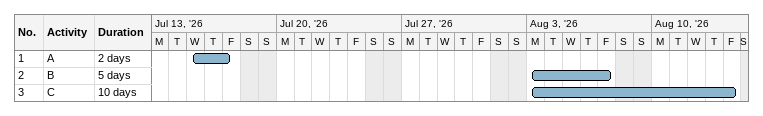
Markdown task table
| ID | Task | Duration | Start | Finish |
|---|---|---|---|---|
| 1 | A | 2d | 2026-07-15 | 2026-07-17 |
| 2 | B | 5d | 2026-08-03 | 2026-08-07 |
| 3 | C | 10d | 2026-08-03 | 2026-08-14 |
